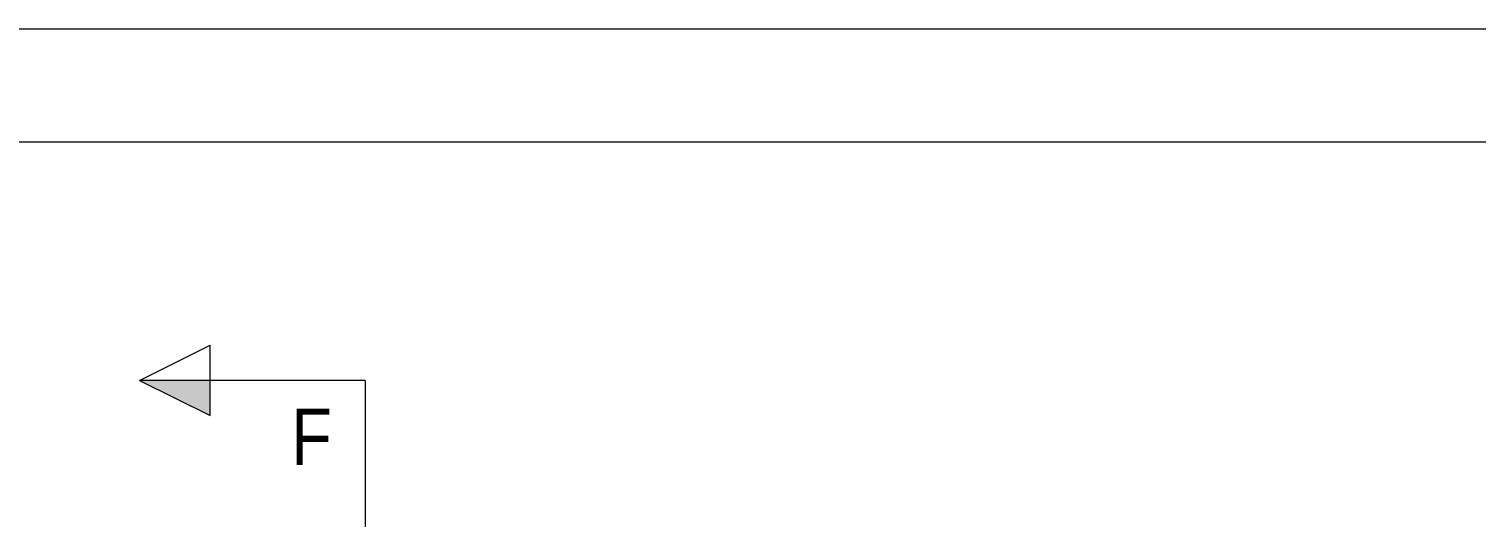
# Model space of a CAD drawing. Header units: millimetres. Extents: x -220592 to 404889, y -217665 to 38245.
# Drawn here: x -956.8 to -905.5, y -1300.7 to -1283.4 of the extents above; entities that cross this region are included whole.
import ezdxf

# ---------------------------------------------------------------- set-up
doc = ezdxf.new("R2010")
doc.units = ezdxf.units.MM
doc.linetypes.add('XKITLINE00', pattern=[0])
doc.layers.add('000 - 0_HIDE_OBJ_FRAMING_DEF_SUB_1', color=7, linetype='Continuous')
doc.layers.add('Section', color=7, linetype='Continuous', lineweight=0)
doc.styles.add('ARIAL', font='arial.ttf')

# ---------------------------------------------------------------- blocks, each defined once
blk = doc.blocks.new('*A13533')
at = {"layer": '000 - 0_HIDE_OBJ_FRAMING_DEF_SUB_1', "color": 7, "linetype": 'XKITLINE00', "lineweight": 0}
for p, q in [((-166.903349, 124.690788), (-166.903349, 125.690337)), ((-166.903349, 125.690337), (-87.063349, 125.690337)), ((-87.063349, 124.690337), (-87.063349, 125.690337)), ((-166.903349, 121.690337), (-166.903349, 122.690788)), ((-87.063349, 121.690337), (-87.063349, 122.690337)), ((-166.903349, 121.690337), (-87.063349, 121.690337))]:
    blk.add_line(p, q, dxfattribs=at)
blk = doc.blocks.new('*A16807')
at = {"layer": 'Section'}
blk.add_hatch(color=7, dxfattribs=at).paths.add_polyline_path([(-139.313, 111.983), (-141.813, 113.233), (-139.313, 113.233)], flags=17)
at = {"layer": 'Section', "color": 7, "linetype": 'XKITLINE00', "lineweight": 0}
for p, q in [((-141.813, 113.233), (-139.313, 114.483)), ((-139.313, 111.983), (-139.313, 114.483)), ((-141.813, 113.233), (-139.313, 111.983)), ((-133.813, 113.233), (-141.813, 113.233)), ((-133.813, 113.233), (-133.813, 106.233))]:
    blk.add_line(p, q, dxfattribs=at)
at = {"layer": 'Section', "color": 7, "style": 'ARIAL', "width": 0.85}
blk.add_text('F', height=2, dxfattribs=at).set_placement((-136.442, 110.233))

msp = doc.modelspace()

# ---------------------------------------------------------------- block references
at = {"color": 7, "lineweight": 0}
for name in ['*A13533', '*A16807']:
    msp.add_blockref(name, (-811.109, -1409.08), dxfattribs=at)

doc.saveas('drawing.dxf')
